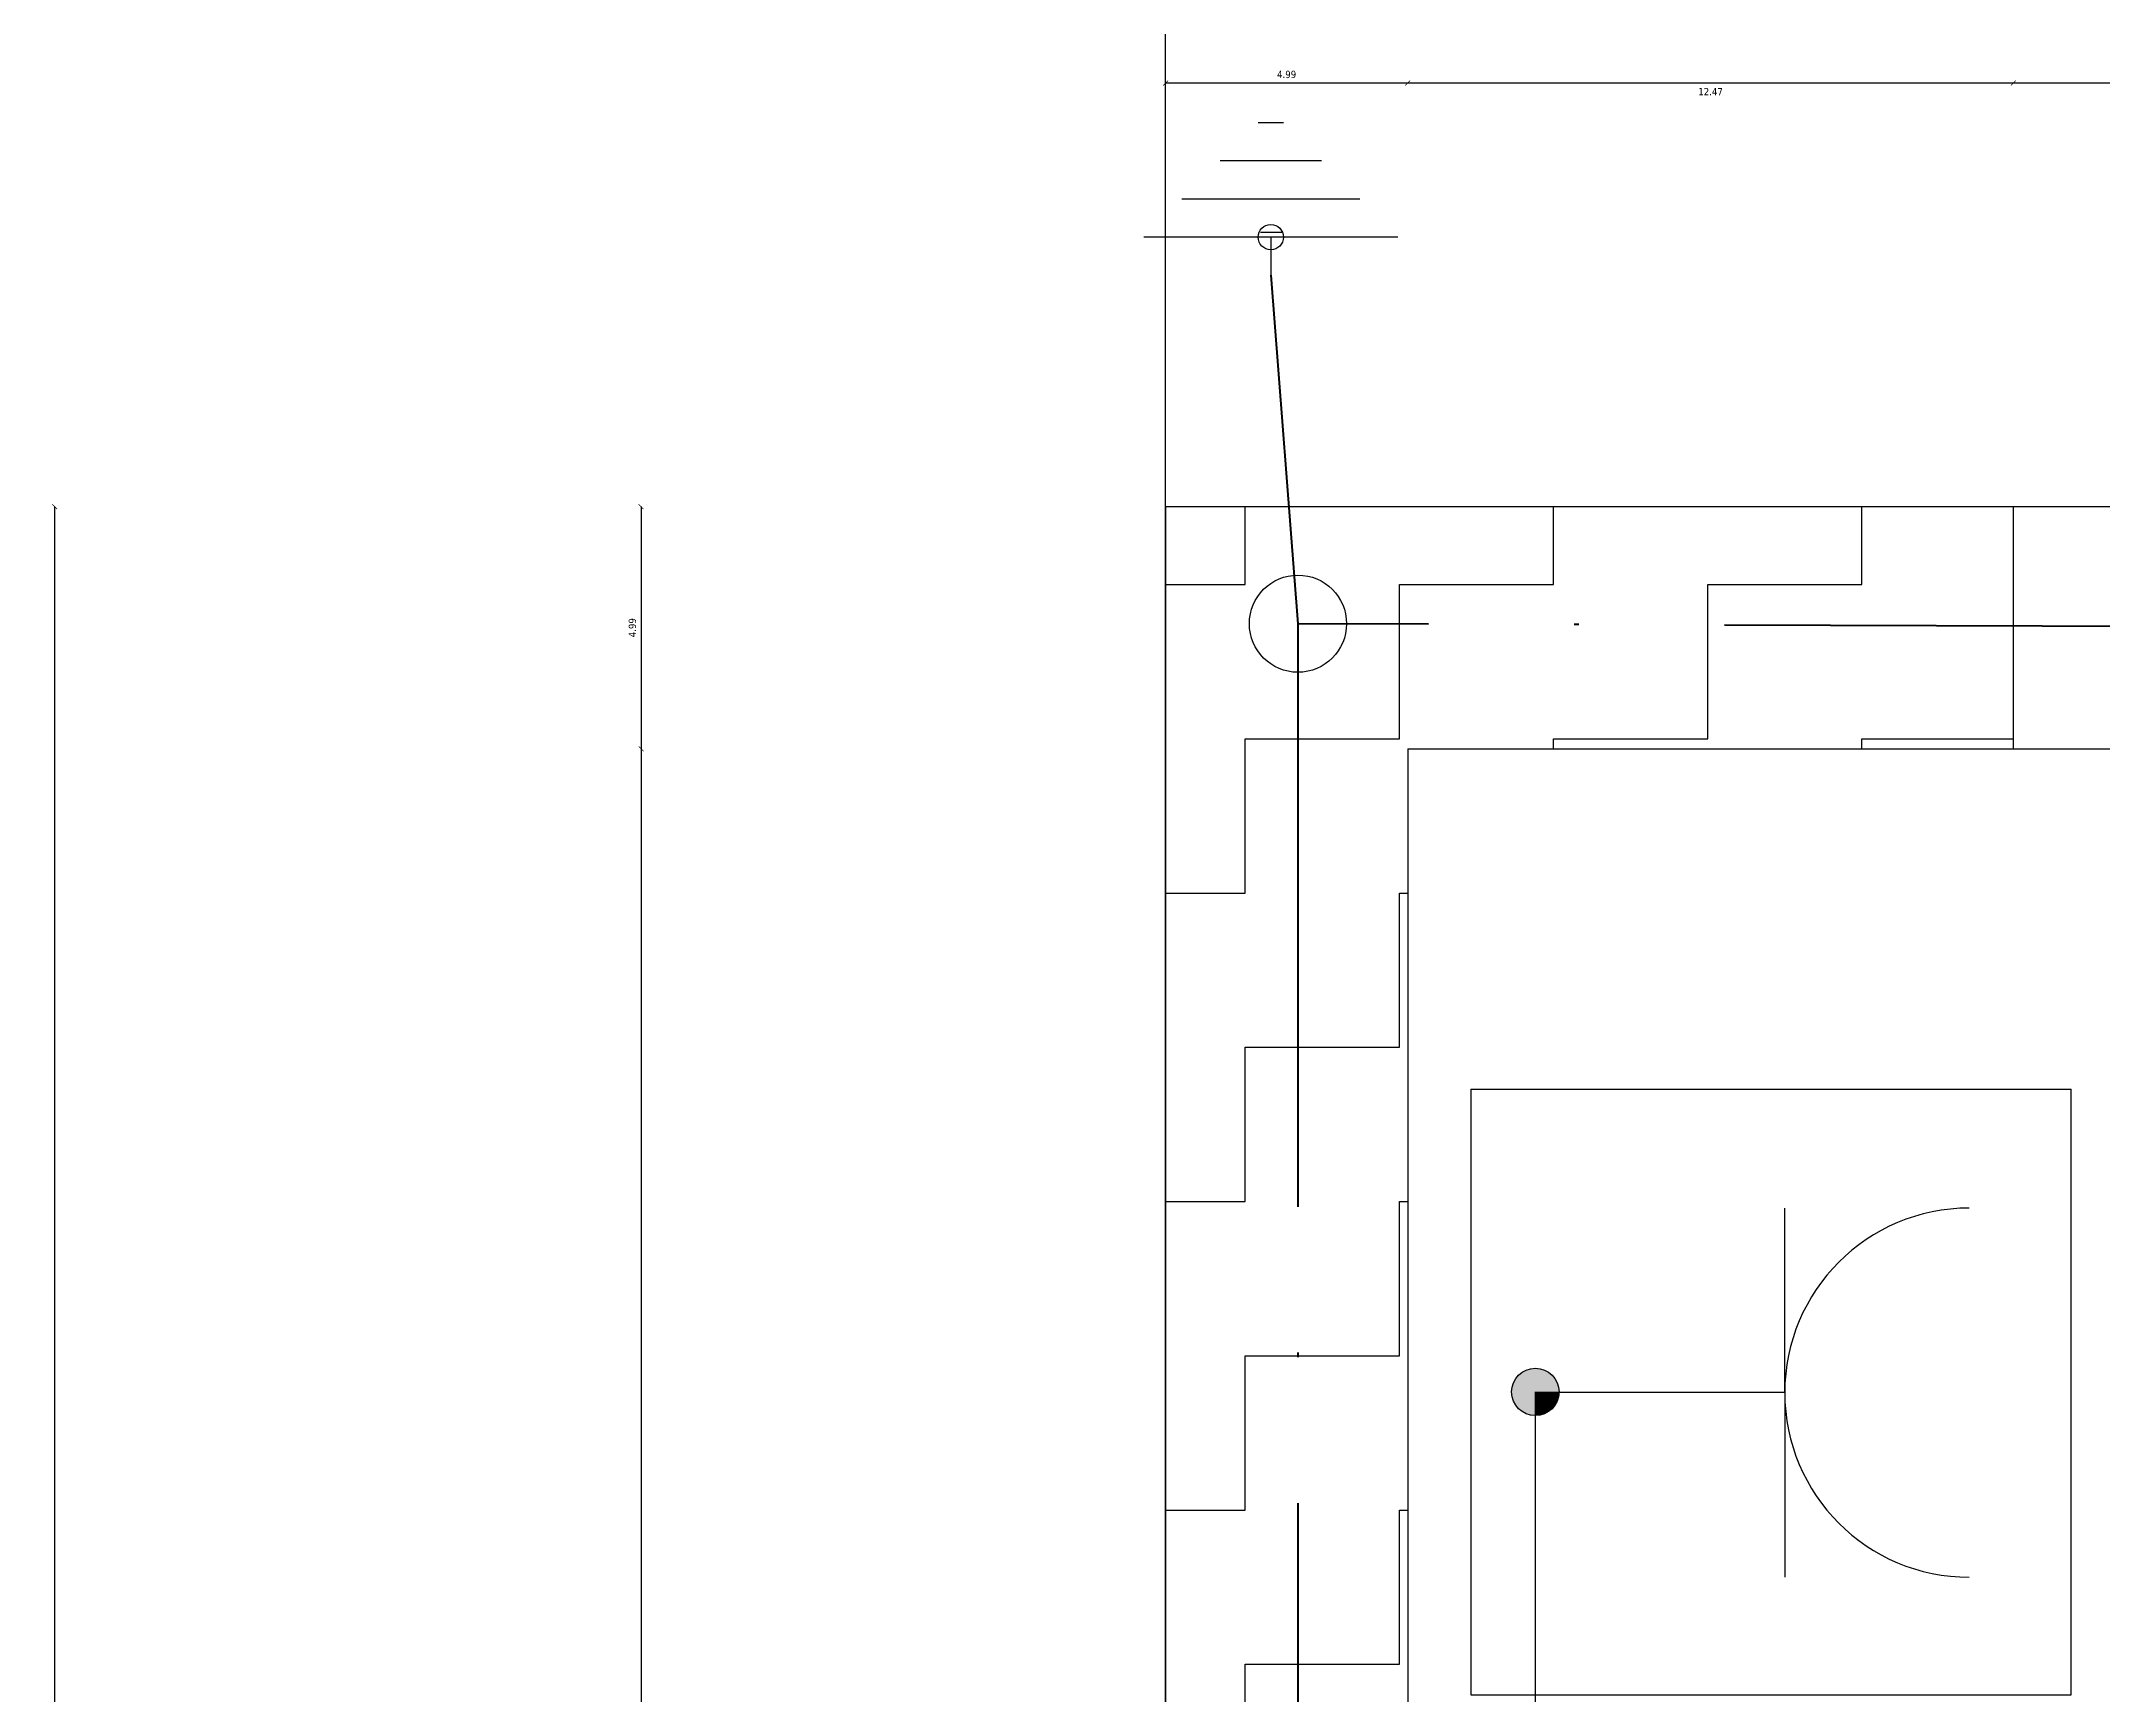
# Model space of a CAD drawing. Header units: millimetres. Extents: x 154 to 5560, y 36 to 724.
# Drawn here: x 1661.55 to 1704, y 476.63 to 510.66 of the extents above; entities that cross this region are included whole.
import ezdxf

# ---------------------------------------------------------------- set-up
doc = ezdxf.new("R2010")
doc.units = ezdxf.units.MM
doc.linetypes.add('ACAD_ISO10W100', pattern=[18, 12, -3, 0, -3])
for name, color, linetype in [('KUVVETLİ AKIM', 90, 'Continuous'), ('MİMARİ PLAN', 8, 'Continuous'), ('SEMBOL LİSTESİ', 7, 'Continuous'), ('topraklama', 104, 'Continuous')]:
    doc.layers.add(name, color=color, linetype=linetype)
doc.styles.add('taho', font='tahoma.ttf')
doc.dimstyles.new('PATO', dxfattribs={"dimtxt": 0.15, "dimasz": 0.1, "dimexe": 0.02, "dimexo": 0, "dimgap": 0.1, "dimtad": 2, "dimzin": 1, "dimdsep": 46, "dimtxsty": 'taho', "dimblk": 'ARCHTICK', "dimcen": 0.1, "dimse1": 1, "dimse2": 1, "dimclrd": 256, "dimclre": 1, "dimclrt": 256, "dimadec": 0, "dimazin": 0, "dimtfac": 1, "dimtix": 1, "dimtmove": 0, "dimatfit": 3, "dimldrblk": 'ARCHTICK', "dimfxl": 1, "dimtolj": 1, "dimtzin": 0, "dimarcsym": 0})

# ---------------------------------------------------------------- blocks, each defined once
blk = doc.blocks.new('_ARCHTICK')
at = {"color": 0, "linetype": 'ByBlock', "const_width": 0.15}
blk.add_lwpolyline([(-0.5, -0.5), (0.5, 0.5)], dxfattribs=at)
blk = doc.blocks.new('*D12')
at = {"layer": 'Defpoints', "color": 0, "transparency": 16777216}
for p in [(1686.075, 496.096), (1673.901, 401.446), (1686.075, 401.446)]:
    blk.add_point(p, dxfattribs=at)
at = {"layer": 'MİMARİ PLAN', "lineweight": -2, "transparency": 16777216}
blk.add_line((1673.901, 496.096), (1673.901, 401.446), dxfattribs=at)
at = {"layer": 'MİMARİ PLAN', "lineweight": -2, "transparency": 16777216, "xscale": 0.1, "yscale": 0.1, "zscale": 0.1}
for p, rotation in [((1673.901, 496.096), 90), ((1673.901, 401.446), 270)]:
    blk.add_blockref('_ARCHTICK', p, dxfattribs=dict(at, rotation=rotation))
at = {"layer": 'MİMARİ PLAN', "transparency": 16777216, "insert": (1673.723, 448.771), "char_height": 0.15, "attachment_point": 5, "rotation": 90, "style": 'taho'}
blk.add_mtext('\\A1;94.65', dxfattribs=at)
blk = doc.blocks.new('*D13')
at = {"layer": 'Defpoints', "color": 0, "transparency": 16777216}
for p in [(1702.157, 529.599), (1689.687, 529.214), (1689.687, 509.8)]:
    blk.add_point(p, dxfattribs=at)
at = {"layer": 'MİMARİ PLAN', "lineweight": -2, "transparency": 16777216}
blk.add_line((1702.157, 509.8), (1689.687, 509.8), dxfattribs=at)
at = {"layer": 'MİMARİ PLAN', "lineweight": -2, "transparency": 16777216, "xscale": 0.1, "yscale": 0.1, "zscale": 0.1, "rotation": 180}
blk.add_blockref('_ARCHTICK', (1689.687, 509.8), dxfattribs=at)
at = {"layer": 'MİMARİ PLAN', "lineweight": -2, "transparency": 16777216, "xscale": 0.1, "yscale": 0.1, "zscale": 0.1}
blk.add_blockref('_ARCHTICK', (1702.157, 509.8), dxfattribs=at)
at = {"layer": 'MİMARİ PLAN', "transparency": 16777216, "insert": (1695.922, 509.623), "char_height": 0.15, "attachment_point": 5, "style": 'taho'}
blk.add_mtext('\\A1;12.47', dxfattribs=at)
blk = doc.blocks.new('*D26')
at = {"layer": 'Defpoints', "color": 0, "transparency": 16777216}
for p in [(1684.701, 501.082), (1661.827, 290.148), (1684.701, 290.148)]:
    blk.add_point(p, dxfattribs=at)
at = {"layer": 'MİMARİ PLAN', "lineweight": -2, "transparency": 16777216}
blk.add_line((1661.827, 501.082), (1661.827, 290.148), dxfattribs=at)
at = {"layer": 'MİMARİ PLAN', "lineweight": -2, "transparency": 16777216, "xscale": 0.1, "yscale": 0.1, "zscale": 0.1}
for p, rotation in [((1661.827, 501.082), 90), ((1661.827, 290.148), 270)]:
    blk.add_blockref('_ARCHTICK', p, dxfattribs=dict(at, rotation=rotation))
at = {"layer": 'MİMARİ PLAN', "transparency": 16777216, "insert": (1661.649, 395.615), "char_height": 0.15, "attachment_point": 5, "rotation": 90, "style": 'taho'}
blk.add_mtext('\\A1;210.93', dxfattribs=at)
blk = doc.blocks.new('*D33')
at = {"layer": 'Defpoints', "color": 0, "transparency": 16777216}
for p in [(1717.977, 501.082), (1673.901, 496.096), (1722.964, 496.096)]:
    blk.add_point(p, dxfattribs=at)
at = {"layer": 'MİMARİ PLAN', "lineweight": -2, "transparency": 16777216}
blk.add_line((1673.901, 501.082), (1673.901, 496.096), dxfattribs=at)
at = {"layer": 'MİMARİ PLAN', "lineweight": -2, "transparency": 16777216, "xscale": 0.1, "yscale": 0.1, "zscale": 0.1}
for p, rotation in [((1673.901, 501.082), 90), ((1673.901, 496.096), 270)]:
    blk.add_blockref('_ARCHTICK', p, dxfattribs=dict(at, rotation=rotation))
at = {"layer": 'MİMARİ PLAN', "transparency": 16777216, "insert": (1673.723, 498.589), "char_height": 0.15, "attachment_point": 5, "rotation": 90, "style": 'taho'}
blk.add_mtext('\\A1;4.99', dxfattribs=at)
blk = doc.blocks.new('*D35')
at = {"layer": 'Defpoints', "color": 0, "transparency": 16777216}
for p in [(1684.701, 509.8), (1689.687, 504.956), (1684.701, 499.969)]:
    blk.add_point(p, dxfattribs=at)
at = {"layer": 'MİMARİ PLAN', "lineweight": -2, "transparency": 16777216}
blk.add_line((1689.687, 509.8), (1684.701, 509.8), dxfattribs=at)
at = {"layer": 'MİMARİ PLAN', "lineweight": -2, "transparency": 16777216, "xscale": 0.1, "yscale": 0.1, "zscale": 0.1, "rotation": 180}
blk.add_blockref('_ARCHTICK', (1684.701, 509.8), dxfattribs=at)
at = {"layer": 'MİMARİ PLAN', "lineweight": -2, "transparency": 16777216, "xscale": 0.1, "yscale": 0.1, "zscale": 0.1}
blk.add_blockref('_ARCHTICK', (1689.687, 509.8), dxfattribs=at)
at = {"layer": 'MİMARİ PLAN', "transparency": 16777216, "insert": (1687.194, 509.977), "char_height": 0.15, "attachment_point": 5, "style": 'taho'}
blk.add_mtext('\\A1;4.99', dxfattribs=at)
blk = doc.blocks.new('*D36')
at = {"layer": 'Defpoints', "color": 0, "transparency": 16777216}
for p in [(1684.701, 520.403), (1684.701, 504.684), (1783.183, 504.684)]:
    blk.add_point(p, dxfattribs=at)
at = {"layer": 'MİMARİ PLAN', "lineweight": -2, "transparency": 16777216}
blk.add_line((1783.183, 520.403), (1684.701, 520.403), dxfattribs=at)
at = {"layer": 'MİMARİ PLAN', "lineweight": -2, "transparency": 16777216, "xscale": 0.1, "yscale": 0.1, "zscale": 0.1, "rotation": 180}
blk.add_blockref('_ARCHTICK', (1684.701, 520.403), dxfattribs=at)
at = {"layer": 'MİMARİ PLAN', "lineweight": -2, "transparency": 16777216, "xscale": 0.1, "yscale": 0.1, "zscale": 0.1}
blk.add_blockref('_ARCHTICK', (1783.183, 520.403), dxfattribs=at)
at = {"layer": 'MİMARİ PLAN', "transparency": 16777216, "insert": (1733.942, 520.582), "char_height": 0.15, "attachment_point": 5, "style": 'taho'}
blk.add_mtext('\\A1;98.48', dxfattribs=at)
blk = doc.blocks.new('*D97')
at = {"layer": 'Defpoints', "color": 0, "transparency": 16777216}
for p in [(1702.157, 509.8), (1702.157, 501.082), (1764.484, 501.082)]:
    blk.add_point(p, dxfattribs=at)
at = {"layer": 'MİMARİ PLAN', "lineweight": -2, "transparency": 16777216}
blk.add_line((1764.484, 509.8), (1702.157, 509.8), dxfattribs=at)
at = {"layer": 'MİMARİ PLAN', "lineweight": -2, "transparency": 16777216, "xscale": 0.1, "yscale": 0.1, "zscale": 0.1, "rotation": 180}
blk.add_blockref('_ARCHTICK', (1702.157, 509.8), dxfattribs=at)
at = {"layer": 'MİMARİ PLAN', "lineweight": -2, "transparency": 16777216, "xscale": 0.1, "yscale": 0.1, "zscale": 0.1}
blk.add_blockref('_ARCHTICK', (1764.484, 509.8), dxfattribs=at)
at = {"layer": 'MİMARİ PLAN', "transparency": 16777216, "insert": (1733.32, 509.978), "char_height": 0.15, "attachment_point": 5, "style": 'taho'}
blk.add_mtext('\\A1;62.33', dxfattribs=at)

msp = doc.modelspace()

# ---------------------------------------------------------------- hatches: boundary and pattern name
at = {"layer": 'KUVVETLİ AKIM'}
h = msp.add_hatch(color=256, dxfattribs=at)
h.dxf.hatch_style = 1
h.paths.add_polyline_path([(1691.827, 482.859, 0.414214), (1692.315, 482.371), (1692.315, 482.844), (1692.802, 482.844, 0.007714), (1692.803, 482.859, 1)])
h.paths.add_polyline_path([(1692.802, 482.844), (1692.315, 482.844), (1692.315, 482.371, 0.405204)], flags=0)
h = msp.add_hatch(color=256, dxfattribs=at)
h.dxf.hatch_style = 1
h.paths.add_polyline_path([(1692.802, 482.844), (1692.315, 482.844), (1692.315, 482.371, 0.405204)])
at = {"layer": 'MİMARİ PLAN'}
h = msp.add_hatch(dxfattribs=at)
h.set_pattern_fill('ZIGZAG', color=256, style=0)
h.set_pattern_definition([(0, (1721.262, 588.375), (3.175, 3.175), [3.175, -3.175]), (90, (1724.437, 588.375), (-3.175, 3.175), [3.175, -3.175])])
h.paths.add_polyline_path([(1689.687, 347.494), (1714.621, 347.494), (1755.757, 347.494), (1755.757, 352.481), (1689.687, 352.481), (1689.687, 496.096), (1702.157, 496.096), (1702.157, 501.082), (1684.701, 501.082), (1684.701, 290.148), (1708.387, 290.148), (1708.387, 295.134), (1689.687, 295.134)])
at = {"layer": 'SEMBOL LİSTESİ'}
h = msp.add_hatch(dxfattribs=at)
h.set_pattern_fill('ANGLE', color=256, scale=0.261358, angle=180)
h.set_pattern_definition([(180, (1739.0993, 594.354), (-7e-16, -1.825586), [1.3277, -0.497887]), (270, (1739.0993, 594.354), (1.825586, -8e-16), [1.3277, -0.497887])])
h.paths.add_polyline_path([(1687.129, 506.629, 1), (1686.607, 506.629, 1)])

# ---------------------------------------------------------------- linework, layer by layer
at = {"layer": 'KUVVETLİ AKIM'}
for p, q in [((1692.315, 430.488), (1692.315, 482.859)), ((1692.892, 482.844), (1692.315, 482.844))]:
    msp.add_line(p, q, dxfattribs=at)
msp.add_circle((1692.315, 482.859), 0.488, dxfattribs=at)
at = {"layer": 'MİMARİ PLAN', "ltscale": 0.2}
for p, q in [((1684.701, 501.082), (1684.701, 290.148)), ((1689.687, 496.096), (1689.687, 352.481))]:
    msp.add_line(p, q, dxfattribs=at)
at = {"layer": 'MİMARİ PLAN'}
for p, q in [((1684.701, 501.082), (1702.157, 501.082)), ((1702.157, 496.096), (1702.157, 501.082)), ((1702.157, 501.082), (1764.484, 501.082)), ((1689.687, 496.096), (1702.157, 496.096)), ((1702.157, 496.096), (1764.484, 496.096)), ((1690.989, 489.092), (1703.346, 489.092)), ((1690.989, 489.092, -7.433), (1690.989, 476.625)), ((1703.346, 476.625), (1703.346, 489.092, -7.433)), ((1690.989, 476.625), (1703.346, 476.625))]:
    msp.add_line(p, q, dxfattribs=at)
msp.add_lwpolyline([(1985.895, 62.683), (1684.701, 62.683), (1684.701, 676.042), (1985.895, 676.042), (1985.895, 62.683)], dxfattribs=at)
at = {"layer": 'SEMBOL LİSTESİ'}
for p, q in [((1687.129, 508.981), (1686.607, 508.981)), ((1687.913, 508.197), (1685.823, 508.197)), ((1688.698, 507.413), (1685.039, 507.413)), ((1689.482, 506.629), (1684.254, 506.629)), ((1686.868, 506.629), (1686.868, 505.845)), ((1697.451, 482.844), (1697.451, 486.642)), ((1697.451, 482.844), (1692.892, 482.844)), ((1697.451, 482.844), (1697.451, 479.045))]:
    msp.add_line(p, q, dxfattribs=at)
for centre, radius in [((1686.868, 506.629), 0.261), ((1687.427, 498.672), 1)]:
    msp.add_circle(centre, radius, dxfattribs=at)
msp.add_arc((1701.249, 482.844), 3.799, 90, 270, dxfattribs=at)
at = {"layer": 'topraklama', "linetype": 'ACAD_ISO10W100', "lineweight": 60}
for p, q in [((1686.868, 505.845), (1687.427, 498.672)), ((1780.612, 498.36), (1687.427, 498.672)), ((1687.427, 498.672), (1687.427, 399.036))]:
    msp.add_line(p, q, dxfattribs=at)

# ---------------------------------------------------------------- dimensions: what is measured, and where the dimension line sits
at = {"layer": 'MİMARİ PLAN'}
for base, p1, p2, picture, middle in [((1689.687, 509.8), (1702.157, 529.599), (1689.687, 529.214), '*D13', (1695.922, 509.623)), ((1684.701, 520.403), (1783.183, 504.684), (1684.701, 504.684), '*D36', (1733.942, 520.582)), ((1684.701, 509.8), (1689.687, 504.956), (1684.701, 499.969), '*D35', (1687.194, 509.977)), ((1702.157, 509.8), (1764.484, 501.082), (1702.157, 501.082), '*D97', (1733.32, 509.978))]:
    dim = msp.add_linear_dim(base=base, p1=p1, p2=p2, dimstyle='PATO', dxfattribs=at)
    dim.commit()
    dim.dimension.update_dxf_attribs({"geometry": picture, "text_midpoint": middle})
for base, p1, p2, picture, middle in [((1661.827, 290.148), (1684.701, 501.082), (1684.701, 290.148), '*D26', (1661.649, 395.615)), ((1673.901, 496.096), (1717.977, 501.082), (1722.964, 496.096), '*D33', (1673.723, 498.589)), ((1673.901, 401.446), (1686.075, 496.096), (1686.075, 401.446), '*D12', (1673.723, 448.771))]:
    dim = msp.add_linear_dim(base=base, p1=p1, p2=p2, angle=90, dimstyle='PATO', dxfattribs=at)
    dim.commit()
    dim.dimension.update_dxf_attribs({"geometry": picture, "text_midpoint": middle})

doc.saveas('drawing.dxf')
